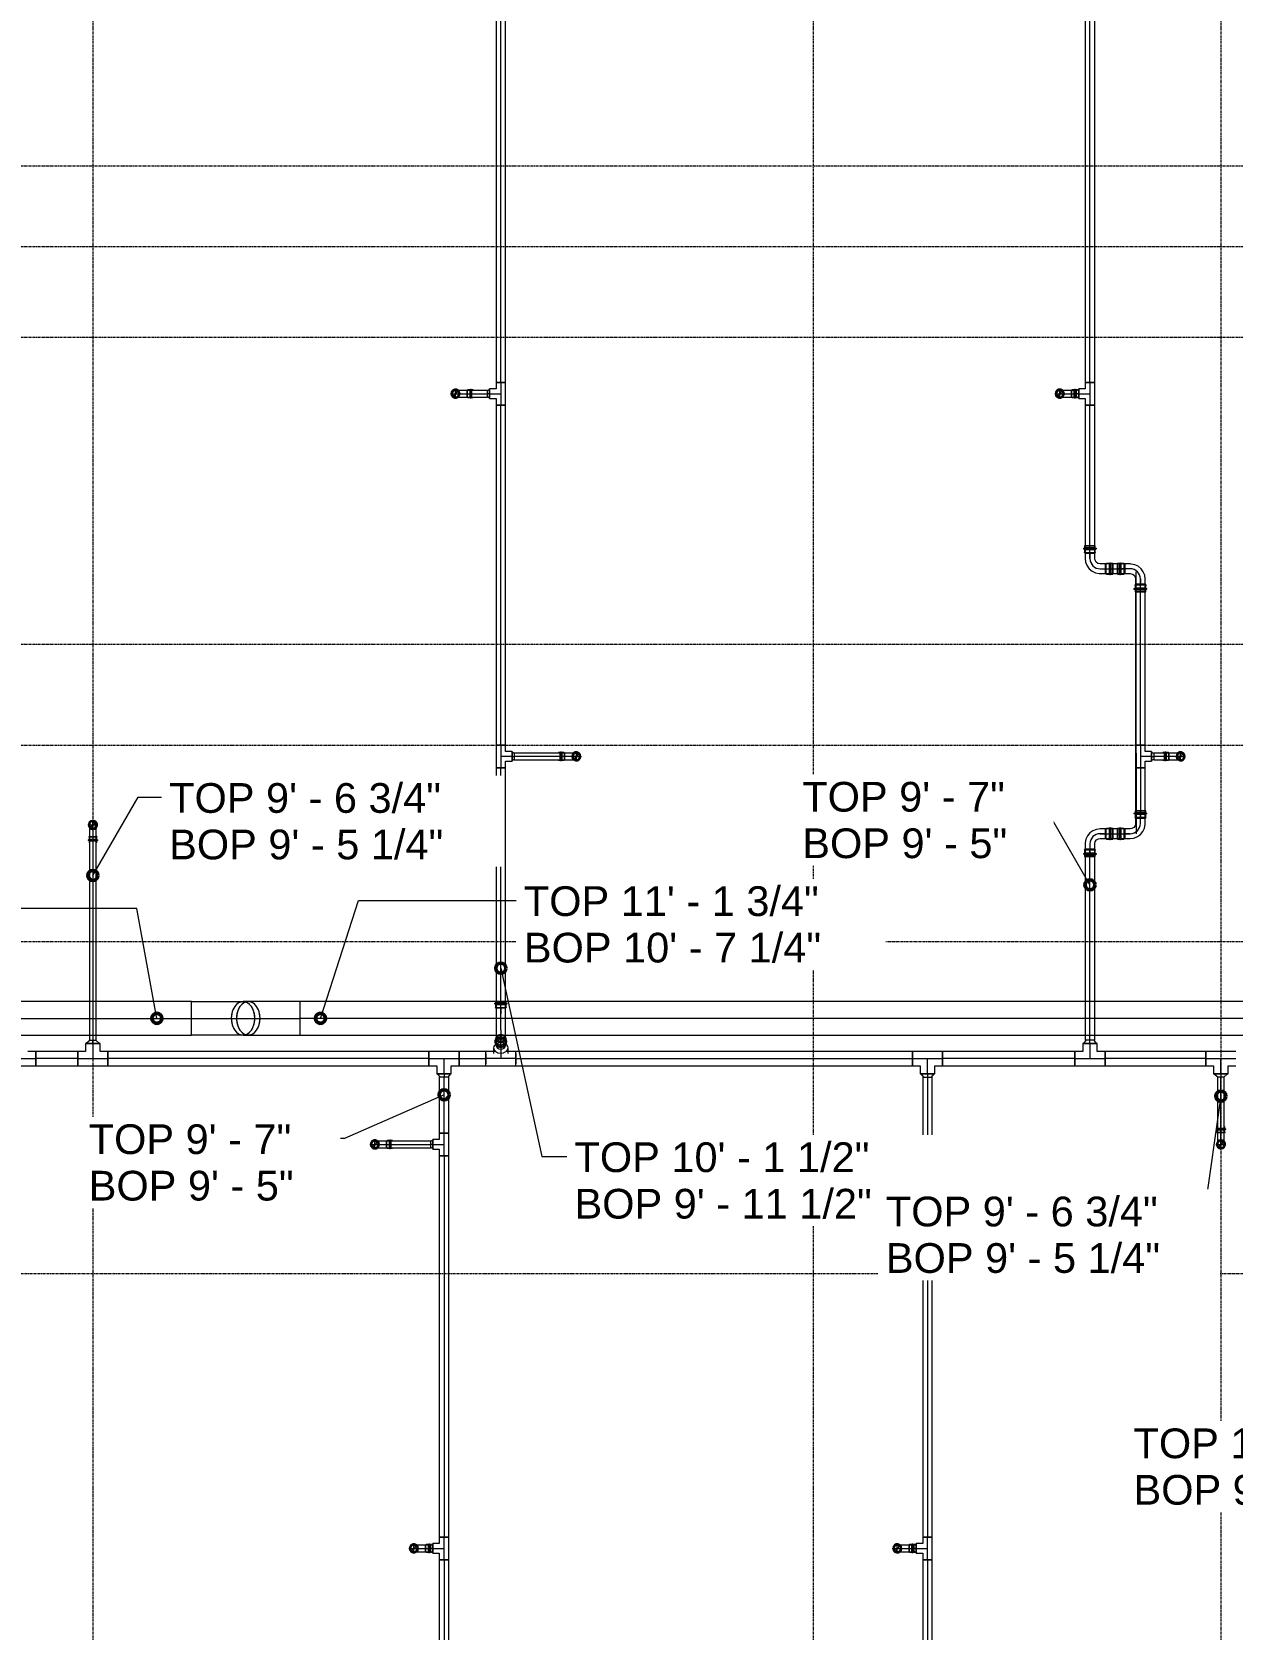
# Model space of a CAD drawing. Header units: inches. Extents: x -3679 to 241, y -496 to 1784.
# Drawn here: x -2368.1 to -2129.8, y 202.5 to 519.6 of the extents above; entities that cross this region are included whole.
import ezdxf

# ---------------------------------------------------------------- set-up
doc = ezdxf.new("R2010")
doc.units = ezdxf.units.IN
doc.header["$MEASUREMENT"] = 0
doc.linetypes.add('Grid Line', pattern=[0.875, 0.5, -0.125, 0.125, -0.125])
doc.layers.add('A-DETL', color=250, linetype='Continuous', lineweight=5, plot=False)
for name, color, linetype, lineweight in [('G-ANNO-DIMS', 251, 'Continuous', 9), ('P-PIPE', 1, 'Continuous', 9), ('P-PIPE-CNTR', 1, 'Continuous', 9), ('S-GRID', 8, 'Continuous', 9)]:
    doc.layers.add(name, color=color, linetype=linetype, lineweight=lineweight)
doc.styles.add('Arial_1', font='arial.ttf', dxfattribs={"height": 5.901198})

# ---------------------------------------------------------------- blocks, each defined once
blk = doc.blocks.new('Victaulic-VicPress316-Elbow 90-45deg Style P568_P571 - Standard-523083-MAIN LEVEL')
at = {"layer": 'P-PIPE'}
for p, q in [((-436.17, 302.52), (-436.17, 302.18)), ((-436.17, 301.89), (-436.17, 301.44)), ((-436.06, 302.52), (-436.06, 301.22)), ((-436.06, 301.33), (-436.06, 300.39)), ((-436.06, 301.33), (-435.41, 301.33)), ((-435.41, 301.33), (-436.06, 301.33)), ((-435.41, 302.52), (-435.41, 302.52)), ((-435.41, 302.52), (-435.41, 302.52)), ((-435.41, 302.52), (-435.41, 302.52)), ((-435.41, 302.52), (-435.41, 302.52)), ((-435.41, 302.18), (-435.41, 302.18)), ((-435.41, 302.18), (-435.41, 302.18)), ((-435.41, 301.89), (-435.41, 301.89)), ((-435.41, 301.89), (-435.41, 301.89)), ((-435.41, 301.33), (-434.75, 301.33)), ((-434.75, 301.33), (-435.41, 301.33)), ((-435.41, 300.39), (-435.41, 301.33)), ((-434.75, 301.22), (-434.75, 302.52)), ((-434.75, 300.39), (-434.75, 301.33)), ((-434.64, 302.18), (-434.64, 302.52)), ((-434.64, 301.44), (-434.64, 301.89)), ((-435.41, 301.22), (-435.41, 301.22)), ((-435.41, 301.22), (-435.41, 301.22)), ((-435.41, 299), (-435.41, 300.39)), ((-435.41, 299), (-435.41, 299))]:
    blk.add_line(p, q, dxfattribs=at)
at = {"layer": 'P-PIPE', "flags": 128}
for points in [[(-436.17, 301.89), (-436.29, 301.96), (-436.3, 302.1), (-436.19, 302.18), (-436.17, 302.18)], [(-436.17, 302.18), (-436.08, 302.18), (-435.83, 302.18), (-435.47, 302.18), (-435.41, 302.18)], [(-435.41, 302.18), (-435.77, 302.18), (-436.05, 302.18), (-436.17, 302.18), (-436.17, 302.18)], [(-436.17, 301.89), (-436.08, 301.89), (-435.83, 301.89), (-435.47, 301.89), (-435.41, 301.89)], [(-435.41, 301.89), (-435.77, 301.89), (-436.05, 301.89), (-436.17, 301.89), (-436.17, 301.89)], [(-436.06, 301.22), (-436.17, 301.41), (-436.17, 301.44)], [(-434.64, 302.18), (-434.73, 302.18), (-434.98, 302.18), (-435.34, 302.18), (-435.41, 302.18)], [(-435.41, 302.18), (-435.04, 302.18), (-434.76, 302.18), (-434.64, 302.18), (-434.64, 302.18)], [(-434.64, 301.89), (-434.73, 301.89), (-434.98, 301.89), (-435.34, 301.89), (-435.41, 301.89)], [(-435.41, 301.89), (-435.04, 301.89), (-434.76, 301.89), (-434.64, 301.89), (-434.64, 301.89)], [(-434.64, 301.44), (-434.73, 301.24), (-434.75, 301.22)], [(-434.64, 302.18), (-434.52, 302.11), (-434.51, 301.98), (-434.62, 301.89), (-434.64, 301.89)], [(-435.41, 299.91), (-435.8, 299.82), (-436.12, 299.56), (-436.3, 299.19), (-436.29, 298.78), (-436.1, 298.42), (-435.78, 298.17), (-435.41, 298.09)], [(-435.41, 299.77), (-435.77, 299.67), (-436.05, 299.42), (-436.17, 299.07), (-436.11, 298.7), (-435.88, 298.4), (-435.54, 298.25), (-435.41, 298.23)], [(-436.06, 300.39), (-436.06, 299.89), (-436.06, 299.46), (-436.06, 299.15), (-436.06, 299.01), (-436.06, 299)], [(-435.41, 298.09), (-435.01, 298.18), (-434.69, 298.44), (-434.51, 298.81), (-434.52, 299.22), (-434.71, 299.58), (-435.03, 299.83), (-435.41, 299.91)], [(-435.41, 298.23), (-435.04, 298.33), (-434.76, 298.58), (-434.64, 298.93), (-434.7, 299.3), (-434.93, 299.6), (-435.27, 299.75), (-435.41, 299.77)], [(-434.75, 299), (-434.75, 299.09), (-434.75, 299.36), (-434.75, 299.76), (-434.75, 300.25), (-434.75, 300.39)]]:
    blk.add_lwpolyline(points, dxfattribs=at)
at = {"layer": 'P-PIPE'}
for radius, start, end in [(0.767, 90, 270), (0.767, 90, 270), (0.767, 90, 270), (0.657, 90, 270), (0.657, 90, 270), (0.657, 90, 180), (0.657, 180, 270), (0.767, 270, 90), (0.767, 270, 90), (0.767, 270, 90), (0.658, 270, 90), (0.658, 270, 90), (0.658, 0, 90), (0.658, 270, 0)]:
    blk.add_arc((-435.41, 299), radius, start, end, dxfattribs=at)
blk = doc.blocks.new('Elbow - Welded - Generic - Standard-1251630-MAIN LEVEL')
at = {"layer": 'P-PIPE'}
blk.add_line((-1612.87, 323.74), (-1612.87, 323.74), dxfattribs=at)
blk.add_line((-1612.87, 323.74), (-1612.87, 323.74), dxfattribs=at)
at = {"layer": 'P-PIPE', "flags": 128}
for points in [[(-1623.09, 327.06), (-1621.86, 327.06), (-1620.52, 327.06), (-1619.07, 327.06), (-1617.55, 327.06), (-1615.96, 327.06), (-1614.34, 327.06), (-1612.87, 327.06)], [(-1612.87, 320.43), (-1614.51, 320.43), (-1616.13, 320.43), (-1617.71, 320.43), (-1619.23, 320.43), (-1620.66, 320.43), (-1622, 320.43), (-1623.09, 320.43)]]:
    blk.add_lwpolyline(points, dxfattribs=at)
at = {"layer": 'P-PIPE'}
for start_param, end_param in [(4.712389, 7.853982), (1.570796, 4.712389)]:
    blk.add_ellipse((-1623.09, 323.74), major_axis=(0, 3.31), ratio=0.707107, start_param=start_param, end_param=end_param, dxfattribs=at)
blk = doc.blocks.new('Elbow - Welded - Generic - Standard-V21-MAIN LEVEL')
at = {"layer": 'P-PIPE'}
blk.add_line((-1634.34, 323.74), (-1634.34, 323.74), dxfattribs=at)
blk.add_line((-1634.34, 323.74), (-1634.34, 323.74), dxfattribs=at)
at = {"layer": 'P-PIPE', "flags": 128}
for points in [[(-1624.12, 327.06), (-1625.35, 327.06), (-1626.7, 327.06), (-1628.14, 327.06), (-1629.66, 327.06), (-1631.25, 327.06), (-1632.87, 327.06), (-1634.34, 327.06)], [(-1634.34, 320.43), (-1632.7, 320.43), (-1631.08, 320.43), (-1629.5, 320.43), (-1627.98, 320.43), (-1626.55, 320.43), (-1625.22, 320.43), (-1624.12, 320.43)]]:
    blk.add_lwpolyline(points, dxfattribs=at)
at = {"layer": 'P-PIPE'}
for start_param, end_param in [(4.712389, 7.853982), (1.570796, 4.712389)]:
    blk.add_ellipse((-1624.12, 323.74), major_axis=(0, 3.31), ratio=0.707107, start_param=start_param, end_param=end_param, dxfattribs=at)
blk = doc.blocks.new('Victaulic-VicPress316-Elbow 90-45deg Style P568_P571 - Standard-V11-MAIN LEVEL')
at = {"layer": 'P-PIPE'}
for p, q in [((-959.06, 396.03), (-959.06, 395.65)), ((-959.06, 395.32), (-959.06, 394.77)), ((-958.95, 396.03), (-958.95, 394.55)), ((-958.95, 394.66), (-958.95, 392.16)), ((-958.95, 394.66), (-958, 394.66)), ((-958, 394.66), (-958.95, 394.66)), ((-958, 396.03), (-958, 396.03)), ((-958, 396.03), (-958, 396.03)), ((-958, 396.03), (-958, 396.03)), ((-958, 396.03), (-958, 396.03)), ((-958, 395.65), (-958, 395.65)), ((-958, 395.65), (-958, 395.65)), ((-958, 395.32), (-958, 395.32)), ((-958, 395.32), (-958, 395.32)), ((-958, 394.66), (-957.05, 394.66)), ((-957.05, 394.66), (-958, 394.66)), ((-958, 392.16), (-958, 394.66)), ((-958, 394.55), (-958, 394.55)), ((-958, 394.55), (-958, 394.55)), ((-957.05, 394.55), (-957.05, 396.03)), ((-957.05, 392.16), (-957.05, 394.66)), ((-956.94, 395.65), (-956.94, 396.03)), ((-956.94, 394.77), (-956.94, 395.32)), ((-958.95, 390.3), (-958.95, 388.53)), ((-958, 390.3), (-958, 392.16)), ((-958, 390.3), (-958, 388.53)), ((-957.05, 388.53), (-957.05, 390.3)), ((-959.06, 388.45), (-959.06, 388.06)), ((-959.06, 387.83), (-959.06, 387.56)), ((-958.95, 388.61), (-958.95, 387.56)), ((-957.05, 387.56), (-957.05, 388.61)), ((-956.94, 388.06), (-956.94, 388.45)), ((-956.94, 387.56), (-956.94, 387.83))]:
    blk.add_line(p, q, dxfattribs=at)
at = {"layer": 'P-PIPE', "flags": 128}
for points in [[(-959.06, 395.32), (-959.2, 395.4), (-959.21, 395.56), (-959.08, 395.65), (-959.06, 395.65)], [(-959.06, 395.65), (-958.97, 395.65), (-958.71, 395.65), (-958.32, 395.65), (-958, 395.65)], [(-958, 395.65), (-958.43, 395.65), (-958.79, 395.65), (-959.01, 395.65), (-959.06, 395.65)], [(-959.06, 395.32), (-958.97, 395.32), (-958.71, 395.32), (-958.32, 395.32), (-958, 395.32)], [(-958, 395.32), (-958.43, 395.32), (-958.79, 395.32), (-959.01, 395.32), (-959.06, 395.32)], [(-958.95, 394.55), (-959.06, 394.74), (-959.06, 394.77)], [(-956.94, 395.65), (-957.03, 395.65), (-957.29, 395.65), (-957.68, 395.65), (-958, 395.65)], [(-958, 395.65), (-957.57, 395.65), (-957.21, 395.65), (-956.99, 395.65), (-956.94, 395.65)], [(-956.94, 395.32), (-957.03, 395.32), (-957.29, 395.32), (-957.68, 395.32), (-958, 395.32)], [(-958, 395.32), (-957.57, 395.32), (-957.21, 395.32), (-956.99, 395.32), (-956.94, 395.32)], [(-956.94, 394.77), (-957.03, 394.57), (-957.05, 394.55)], [(-956.94, 395.65), (-956.8, 395.58), (-956.79, 395.42), (-956.92, 395.33), (-956.94, 395.32)], [(-958.95, 392.16), (-958.95, 391.46), (-958.95, 390.82), (-958.95, 390.3)], [(-957.05, 390.3), (-957.05, 390.85), (-957.05, 391.5), (-957.05, 392.16)], [(-958, 388.86), (-958.46, 388.79), (-958.85, 388.6), (-959.12, 388.31), (-959.22, 387.97), (-959.15, 387.62), (-958.9, 387.32), (-958.53, 387.12), (-958.07, 387.03), (-958, 387.03)], [(-958, 389.28), (-958.43, 389.21), (-958.78, 389.02), (-959, 388.73), (-959.06, 388.45)], [(-956.94, 388.45), (-957.03, 388.79), (-957.28, 389.06), (-957.65, 389.23), (-958, 389.28)], [(-958, 387.03), (-957.54, 387.1), (-957.15, 387.29), (-956.88, 387.57), (-956.78, 387.92), (-956.85, 388.27), (-957.1, 388.56), (-957.47, 388.77), (-957.93, 388.85), (-958, 388.86)]]:
    blk.add_lwpolyline(points, dxfattribs=at)
at = {"layer": 'P-PIPE'}
for centre, major_axis, start_param, end_param in [((-958, 388.06), (-1.06, 0), 4.712389, 7.853982), ((-958, 387.83), (1.06, 0), 1.570796, 4.712389), ((-958, 387.56), (1.06, 0), 1.570796, 4.712389), ((-958, 388.61), (0.95, 0), 1.570796, 4.712389), ((-958, 388.53), (0.95, 0), 1.570796, 3.141593), ((-958, 388.53), (0.95, 0), 3.141593, 4.712389), ((-958, 387.56), (0.95, 0), 1.570796, 4.712389), ((-958, 388.61), (0.95, 0), 4.712389, 7.853982), ((-958, 388.53), (0.95, 0), 0, 1.570796), ((-958, 388.06), (1.06, 0), 4.712389, 7.853982), ((-958, 387.83), (1.06, 0), 4.712389, 7.853982), ((-958, 388.53), (0.95, 0), 4.712389, 6.283185), ((-958, 387.56), (1.06, 0), 4.712389, 7.853982), ((-958, 387.56), (0.95, 0), 4.712389, 7.853982)]:
    blk.add_ellipse(centre, major_axis=major_axis, ratio=0.707107, start_param=start_param, end_param=end_param, dxfattribs=at)
blk = doc.blocks.new('Victaulic-VicPress316-Elbow 90-45deg Style P568_P571 - Standard-V4-MAIN LEVEL')
at = {"layer": 'P-PIPE'}
for p, q in [((-1.06, 4.55), (-1.06, 4.17)), ((1.06, 4.55), (-1.06, 4.55)), ((-1.06, 4.55), (1.06, 4.55)), ((-1.06, 4.17), (1.06, 4.17)), ((1.06, 4.17), (-1.06, 4.17)), ((-1.06, 3.85), (-1.06, 3.29)), ((-1.06, 3.85), (1.06, 3.85)), ((1.06, 3.85), (-1.06, 3.85)), ((-0.95, 4.55), (-0.95, 3.07)), ((-0.95, 4.55), (0.95, 4.55)), ((0.95, 4.55), (-0.95, 4.55)), ((-0.95, 3.18), (-0.95, 2.02)), ((0, 3.18), (-0.95, 3.18)), ((-0.95, 3.18), (0, 3.18)), ((0, 3.18), (0.95, 3.18)), ((0.95, 3.18), (0, 3.18)), ((0, 2.02), (0, 3.18)), ((0.95, 3.07), (0.95, 4.55)), ((0.95, 2.02), (0.95, 3.18)), ((1.06, 4.17), (1.06, 4.55)), ((1.06, 3.29), (1.06, 3.85)), ((-4.17, 1.06), (-4.55, 1.06)), ((-4.55, 1.06), (-4.55, -1.06)), ((-4.55, -1.06), (-4.55, 1.06)), ((-3.07, 0.95), (-4.55, 0.95)), ((-4.55, -0.95), (-4.55, 0.95)), ((-4.55, 0.95), (-4.55, -0.95)), ((-4.17, -1.06), (-4.17, 1.06)), ((-4.17, 1.06), (-4.17, -1.06)), ((-3.29, 1.06), (-3.85, 1.06)), ((-3.85, -1.06), (-3.85, 1.06)), ((-3.85, 1.06), (-3.85, -1.06)), ((-2.02, 0.95), (-3.18, 0.95)), ((-3.18, 0), (-3.18, 0.95)), ((-3.18, 0.95), (-3.18, 0)), ((-3.07, -0.95), (-3.07, 0.95)), ((-3.07, 0.95), (-3.07, -0.95)), ((-0.95, 3.07), (0.95, 3.07)), ((0.95, 3.07), (-0.95, 3.07)), ((-4.55, -0.95), (-3.07, -0.95)), ((-4.55, -1.06), (-4.17, -1.06)), ((-3.85, -1.06), (-3.29, -1.06)), ((-3.18, 0), (-3.18, -0.95)), ((-3.18, -0.95), (-3.18, 0)), ((-2.02, 0), (-3.18, 0)), ((-3.18, -0.95), (-2.02, -0.95))]:
    blk.add_line(p, q, dxfattribs=at)
at = {"layer": 'P-PIPE', "flags": 128}
for points in [[(-1.06, 3.85), (-1.2, 3.92), (-1.21, 4.08), (-1.08, 4.17), (-1.06, 4.17)], [(1.06, 4.17), (0.97, 4.17), (0.71, 4.17), (0.32, 4.17), (-0.12, 4.17), (-0.54, 4.17), (-0.86, 4.17), (-1.04, 4.17), (-1.06, 4.17)], [(-1.06, 4.17), (-0.97, 4.17), (-0.71, 4.17), (-0.32, 4.17), (0.12, 4.17), (0.54, 4.17), (0.86, 4.17), (1.04, 4.17), (1.06, 4.17)], [(-1.06, 3.85), (-0.97, 3.85), (-0.71, 3.85), (-0.32, 3.85), (0.12, 3.85), (0.54, 3.85), (0.86, 3.85), (1.04, 3.85), (1.06, 3.85)], [(1.06, 3.85), (0.97, 3.85), (0.71, 3.85), (0.32, 3.85), (-0.12, 3.85), (-0.54, 3.85), (-0.86, 3.85), (-1.04, 3.85), (-1.06, 3.85)], [(-0.95, 3.07), (-1.06, 3.26), (-1.06, 3.29)], [(1.06, 3.29), (0.97, 3.09), (0.95, 3.07)], [(1.06, 4.17), (1.2, 4.1), (1.21, 3.94), (1.08, 3.85), (1.06, 3.85)], [(-4.17, 1.06), (-4.1, 1.2), (-3.94, 1.21), (-3.85, 1.08), (-3.85, 1.06)], [(-4.17, 1.06), (-4.17, 0.97), (-4.17, 0.71), (-4.17, 0.32), (-4.17, -0.12), (-4.17, -0.54), (-4.17, -0.86), (-4.17, -1.04), (-4.17, -1.06)], [(-4.17, -1.06), (-4.17, -0.97), (-4.17, -0.71), (-4.17, -0.32), (-4.17, 0.12), (-4.17, 0.54), (-4.17, 0.86), (-4.17, 1.04), (-4.17, 1.06)], [(-3.85, -1.06), (-3.85, -0.97), (-3.85, -0.71), (-3.85, -0.32), (-3.85, 0.12), (-3.85, 0.54), (-3.85, 0.86), (-3.85, 1.04), (-3.85, 1.06)], [(-3.85, 1.06), (-3.85, 0.97), (-3.85, 0.71), (-3.85, 0.32), (-3.85, -0.12), (-3.85, -0.54), (-3.85, -0.86), (-3.85, -1.04), (-3.85, -1.06)], [(-3.29, 1.06), (-3.09, 0.97), (-3.07, 0.95)], [(-0.95, 2.02), (-1.04, 1.58), (-1.3, 1.22), (-1.69, 1), (-2.02, 0.95)], [(-2.02, -0.95), (-1.28, -0.86), (-0.59, -0.58), (0.02, -0.15), (0.49, 0.43), (0.81, 1.1), (0.94, 1.83), (0.95, 2.02)], [(-3.85, -1.06), (-3.92, -1.2), (-4.08, -1.21), (-4.17, -1.08), (-4.17, -1.06)], [(-3.07, -0.95), (-3.26, -1.06), (-3.29, -1.06)]]:
    blk.add_lwpolyline(points, dxfattribs=at)
at = {"layer": 'P-PIPE'}
blk.add_arc((-2.02, 2.02), 2.02, 270, 0, dxfattribs=at)

msp = doc.modelspace()

# ---------------------------------------------------------------- linework, layer by layer
at = {"layer": 'A-DETL'}
for q in [(-2148.84, 412.4), (-2148.84, 360.4)]:
    msp.add_line((-2148.84, 376.4), q, dxfattribs=at)
at = {"layer": 'G-ANNO-DIMS'}
for p, q in [((-2168.19, 367.87), (-2173.25, 367.87)), ((-2158, 350.23), (-2168.19, 367.87)), ((-2356, 352.12), (-2347.04, 367.64)), ((-2347.04, 367.64), (-2342.36, 367.64)), ((-2310.82, 323.74), (-2303.24, 347.16)), ((-2303.24, 347.16), (-2271.92, 347.16)), ((-2347.3, 345.54), (-2382.26, 345.54)), ((-2343.29, 323.74), (-2347.3, 345.54)), ((-2286.26, 308.57), (-2306.06, 299.9)), ((-2132, 308.31), (-2135.27, 285.54)), ((-2306.06, 299.9), (-2314.95, 299.9)), ((-2266.84, 296.31), (-2261.86, 296.31)), ((-2135.27, 285.54), (-2142.97, 285.54))]:
    msp.add_line(p, q, dxfattribs=at)
at = {"layer": 'G-ANNO-DIMS', "lineweight": 50}
for centre in [(-2356, 352.12), (-2158, 350.23), (-2275, 333.69), (-2343.29, 323.74), (-2310.82, 323.74), (-2286.26, 308.57), (-2132, 308.31)]:
    msp.add_circle(centre, 1, dxfattribs=at)
at = {"layer": 'P-PIPE'}
for p, q in [((-2275.95, 565.5), (-2275.95, 449.99)), ((-2274.05, 449.99), (-2274.05, 565.5)), ((-2158.95, 565.5), (-2158.95, 449.99)), ((-2157.05, 449.99), (-2157.05, 565.5)), ((-2277.65, 448.4), (-2281.67, 448.4)), ((-2281.67, 447.09), (-2281.67, 448.4)), ((-2281.67, 447.09), (-2277.65, 447.09)), ((-2277.24, 448.56), (-2277.65, 448.31)), ((-2277.65, 447.09), (-2277.65, 448.4)), ((-2277.65, 447.18), (-2277.24, 446.93)), ((-2275.95, 448.69), (-2277.24, 448.69)), ((-2277.24, 448.69), (-2277.24, 446.79)), ((-2277.24, 446.79), (-2277.24, 448.69)), ((-2275.95, 449.99), (-2275.95, 448.69)), ((-2275.95, 449.99), (-2274.05, 449.99)), ((-2274.05, 449.99), (-2275.95, 449.99)), ((-2274.05, 449.99), (-2275.95, 449.99)), ((-2274.05, 445.5), (-2274.05, 449.99)), ((-2160.65, 448.4), (-2161.67, 448.4)), ((-2161.67, 447.09), (-2161.67, 448.4)), ((-2161.67, 447.09), (-2160.65, 447.09)), ((-2160.24, 448.56), (-2160.65, 448.31)), ((-2160.65, 447.09), (-2160.65, 448.4)), ((-2160.65, 447.18), (-2160.24, 446.93)), ((-2158.95, 448.69), (-2160.24, 448.69)), ((-2160.24, 448.69), (-2160.24, 446.79)), ((-2160.24, 446.79), (-2160.24, 448.69)), ((-2158.95, 449.99), (-2158.95, 448.69)), ((-2158.95, 449.99), (-2157.05, 449.99)), ((-2157.05, 449.99), (-2158.95, 449.99)), ((-2157.05, 449.99), (-2158.95, 449.99)), ((-2157.05, 445.5), (-2157.05, 449.99)), ((-2277.24, 446.79), (-2275.95, 446.79)), ((-2275.95, 446.79), (-2275.95, 445.5)), ((-2275.95, 445.5), (-2274.05, 445.5)), ((-2274.05, 445.5), (-2275.95, 445.5)), ((-2275.95, 445.5), (-2275.95, 377.99)), ((-2274.05, 445.5), (-2275.95, 445.5)), ((-2274.05, 377.99), (-2274.05, 445.5)), ((-2160.24, 446.79), (-2158.95, 446.79)), ((-2158.95, 446.79), (-2158.95, 445.5)), ((-2158.95, 445.5), (-2157.05, 445.5)), ((-2157.05, 445.5), (-2158.95, 445.5)), ((-2158.95, 445.5), (-2158.95, 416.17)), ((-2157.05, 445.5), (-2158.95, 445.5)), ((-2157.05, 416.17), (-2157.05, 445.5)), ((-2157.05, 416.17), (-2158.95, 416.17)), ((-2151.18, 413.94), (-2154.82, 413.94)), ((-2154.82, 412.04), (-2154.82, 413.94)), ((-2151.18, 412.04), (-2151.18, 413.94)), ((-2154.82, 412.04), (-2151.18, 412.04)), ((-2148.95, 409.81), (-2148.95, 377.99)), ((-2147.05, 409.81), (-2148.95, 409.81)), ((-2147.05, 377.99), (-2147.05, 409.81)), ((-2275.95, 377.99), (-2275.95, 373.5)), ((-2274.05, 377.99), (-2275.95, 377.99)), ((-2275.95, 377.99), (-2274.05, 377.99)), ((-2274.05, 377.99), (-2275.95, 377.99)), ((-2274.05, 376.69), (-2274.05, 377.99)), ((-2148.95, 377.99), (-2148.95, 373.5)), ((-2147.05, 377.99), (-2148.95, 377.99)), ((-2148.95, 377.99), (-2147.05, 377.99)), ((-2147.05, 377.99), (-2148.95, 377.99)), ((-2147.05, 376.69), (-2147.05, 377.99)), ((-2272.76, 376.69), (-2274.05, 376.69)), ((-2274.05, 373.5), (-2274.05, 374.79)), ((-2274.05, 374.79), (-2272.76, 374.79)), ((-2272.76, 376.69), (-2272.76, 374.79)), ((-2272.76, 374.79), (-2272.76, 376.69)), ((-2272.35, 376.31), (-2272.76, 376.56)), ((-2272.76, 374.93), (-2272.35, 375.18)), ((-2262.33, 376.4), (-2272.35, 376.4)), ((-2272.35, 376.4), (-2272.35, 375.09)), ((-2272.35, 375.09), (-2262.33, 375.09)), ((-2262.33, 376.4), (-2262.33, 375.09)), ((-2145.76, 376.69), (-2147.05, 376.69)), ((-2147.05, 373.5), (-2147.05, 374.79)), ((-2147.05, 374.79), (-2145.76, 374.79)), ((-2145.76, 376.69), (-2145.76, 374.79)), ((-2145.76, 374.79), (-2145.76, 376.69)), ((-2145.35, 376.31), (-2145.76, 376.56)), ((-2145.76, 374.93), (-2145.35, 375.18)), ((-2142.33, 376.4), (-2145.35, 376.4)), ((-2145.35, 376.4), (-2145.35, 375.09)), ((-2145.35, 375.09), (-2142.33, 375.09)), ((-2142.33, 376.4), (-2142.33, 375.09)), ((-2274.05, 373.5), (-2275.95, 373.5)), ((-2275.95, 373.5), (-2274.05, 373.5)), ((-2275.95, 373.5), (-2275.95, 325.85)), ((-2274.05, 373.5), (-2275.95, 373.5)), ((-2274.05, 325.85), (-2274.05, 373.5)), ((-2147.05, 373.5), (-2148.95, 373.5)), ((-2148.95, 373.5), (-2147.05, 373.5)), ((-2148.95, 373.5), (-2148.95, 363.58)), ((-2148.95, 373.5), (-2147.05, 373.5)), ((-2147.05, 363.58), (-2147.05, 373.5)), ((-2148.95, 363.58), (-2147.05, 363.58)), ((-2356.66, 359.8), (-2356.66, 319.39)), ((-2356.66, 359.8), (-2355.34, 359.8)), ((-2355.34, 319.39), (-2355.34, 359.8)), ((-2151.18, 361.35), (-2154.82, 361.35)), ((-2154.82, 359.45), (-2154.82, 361.35)), ((-2154.82, 359.45), (-2151.18, 359.45)), ((-2151.18, 359.45), (-2151.18, 361.35)), ((-2158.95, 357.22), (-2158.95, 319.39)), ((-2157.05, 357.22), (-2158.95, 357.22)), ((-2157.05, 319.39), (-2157.05, 357.22)), ((-2336.4, 327.06), (-2866.02, 327.06)), ((-2336.4, 320.43), (-2336.4, 327.06)), ((-2325.14, 327.06), (-2326.18, 327.06)), ((-2007.4, 327.06), (-2314.93, 327.06)), ((-2314.93, 327.06), (-2314.93, 320.43)), ((-2274.05, 325.85), (-2275.95, 325.85)), ((-2866.02, 320.43), (-2336.4, 320.43)), ((-2326.18, 320.43), (-2325.14, 320.43)), ((-2314.93, 320.43), (-2007.4, 320.43)), ((-2367.33, 317.18), (-2368.89, 317.18)), ((-2367.33, 317.18), (-2367.33, 314.31)), ((-2367.33, 314.31), (-2367.33, 317.18)), ((-2358.99, 317.18), (-2367.33, 317.18)), ((-2367.33, 317.18), (-2367.33, 314.31)), ((-2357.44, 317.18), (-2358.99, 317.18)), ((-2358.99, 317.18), (-2358.99, 314.31)), ((-2358.99, 314.31), (-2358.99, 317.18)), ((-2358.99, 317.18), (-2358.99, 314.31)), ((-2357.44, 318.73), (-2357.44, 317.18)), ((-2357.44, 318.73), (-2354.56, 318.73)), ((-2354.56, 318.73), (-2357.44, 318.73)), ((-2356.56, 319.39), (-2357.31, 318.73)), ((-2356.66, 319.39), (-2355.34, 319.39)), ((-2354.69, 318.73), (-2355.44, 319.39)), ((-2354.56, 317.18), (-2354.56, 318.73)), ((-2353.01, 317.18), (-2354.56, 317.18)), ((-2353.01, 317.18), (-2353.01, 314.31)), ((-2353.01, 314.31), (-2353.01, 317.18)), ((-2289.26, 317.18), (-2353.01, 317.18)), ((-2353.01, 317.18), (-2353.01, 314.31)), ((-2283.27, 317.18), (-2289.26, 317.18)), ((-2289.26, 314.31), (-2289.26, 317.18)), ((-2289.26, 317.18), (-2289.26, 314.31)), ((-2289.26, 317.18), (-2289.26, 314.31)), ((-2283.27, 314.31), (-2283.27, 317.18)), ((-2283.27, 317.18), (-2283.27, 314.31)), ((-2277.99, 317.18), (-2283.27, 317.18)), ((-2283.27, 314.31), (-2283.27, 317.18)), ((-2276.02, 317.18), (-2277.99, 317.18)), ((-2277.99, 314.31), (-2277.99, 317.18)), ((-2276.44, 317.86), (-2276.44, 316.76)), ((-2275.95, 319.72), (-2275.95, 318.32)), ((-2275.53, 318.76), (-2275.85, 318.57)), ((-2274.15, 318.57), (-2274.47, 318.76)), ((-2274.05, 318.32), (-2274.05, 319.72)), ((-2272.01, 317.18), (-2273.98, 317.18)), ((-2273.56, 316.76), (-2273.56, 317.86)), ((-2193.26, 317.18), (-2272.01, 317.18)), ((-2272.01, 314.31), (-2272.01, 317.18)), ((-2187.27, 317.18), (-2193.26, 317.18)), ((-2193.26, 314.31), (-2193.26, 317.18)), ((-2193.26, 317.18), (-2193.26, 314.31)), ((-2193.26, 314.31), (-2193.26, 317.18)), ((-2187.27, 314.31), (-2187.27, 317.18)), ((-2187.27, 317.18), (-2187.27, 314.31)), ((-2160.99, 317.18), (-2187.27, 317.18)), ((-2187.27, 317.18), (-2187.27, 314.31)), ((-2159.44, 317.18), (-2160.99, 317.18)), ((-2160.99, 317.18), (-2160.99, 314.31)), ((-2160.99, 314.31), (-2160.99, 317.18)), ((-2160.99, 317.18), (-2160.99, 314.31)), ((-2159.44, 318.73), (-2159.44, 317.18)), ((-2159.44, 318.73), (-2156.56, 318.73)), ((-2156.56, 318.73), (-2159.44, 318.73)), ((-2158.81, 319.39), (-2159.31, 318.73)), ((-2157.05, 319.39), (-2158.95, 319.39)), ((-2156.69, 318.73), (-2157.19, 319.39)), ((-2156.56, 317.18), (-2156.56, 318.73)), ((-2155.01, 317.18), (-2156.56, 317.18)), ((-2155.01, 317.18), (-2155.01, 314.31)), ((-2155.01, 314.31), (-2155.01, 317.18)), ((-2134.99, 317.18), (-2155.01, 317.18)), ((-2155.01, 317.18), (-2155.01, 314.31)), ((-2134.99, 317.18), (-2134.99, 314.31)), ((-2129.01, 317.18), (-2134.99, 317.18)), ((-2134.99, 314.31), (-2134.99, 317.18)), ((-2134.99, 317.18), (-2134.99, 314.31)), ((-2373.32, 314.31), (-2367.33, 314.31)), ((-2367.33, 314.31), (-2358.99, 314.31)), ((-2358.99, 314.31), (-2353.01, 314.31)), ((-2353.01, 314.31), (-2289.26, 314.31)), ((-2289.26, 314.31), (-2287.7, 314.31)), ((-2287.7, 314.31), (-2287.7, 312.75)), ((-2284.83, 314.31), (-2283.27, 314.31)), ((-2284.83, 312.75), (-2284.83, 314.31)), ((-2283.27, 314.31), (-2277.99, 314.31)), ((-2277.99, 316.76), (-2277.99, 314.73)), ((-2277.99, 314.73), (-2277.99, 316.76)), ((-2277.99, 314.31), (-2272.01, 314.31)), ((-2272.01, 316.76), (-2272.01, 314.73)), ((-2272.01, 314.73), (-2272.01, 316.76)), ((-2272.01, 314.31), (-2193.26, 314.31)), ((-2193.26, 314.31), (-2191.7, 314.31)), ((-2191.7, 314.31), (-2191.7, 312.75)), ((-2188.83, 314.31), (-2187.27, 314.31)), ((-2188.83, 312.75), (-2188.83, 314.31)), ((-2187.27, 314.31), (-2160.99, 314.31)), ((-2160.99, 314.31), (-2155.01, 314.31)), ((-2155.01, 314.31), (-2134.99, 314.31)), ((-2134.99, 314.31), (-2133.44, 314.31)), ((-2133.44, 314.31), (-2133.44, 312.75)), ((-2130.56, 314.31), (-2129.01, 314.31)), ((-2130.56, 312.75), (-2130.56, 314.31)), ((-2287.7, 312.75), (-2284.83, 312.75)), ((-2284.83, 312.75), (-2287.7, 312.75)), ((-2287.58, 312.75), (-2287.08, 312.09)), ((-2287.21, 312.09), (-2287.21, 300.96)), ((-2285.31, 312.09), (-2287.21, 312.09)), ((-2285.45, 312.09), (-2284.95, 312.75)), ((-2285.31, 300.96), (-2285.31, 312.09)), ((-2191.7, 312.75), (-2188.83, 312.75)), ((-2188.83, 312.75), (-2191.7, 312.75)), ((-2191.58, 312.75), (-2191.08, 312.09)), ((-2191.21, 312.09), (-2191.21, 220.74)), ((-2191.21, 312.09), (-2189.31, 312.09)), ((-2189.45, 312.09), (-2188.95, 312.75)), ((-2189.31, 220.74), (-2189.31, 312.09)), ((-2133.44, 312.75), (-2130.56, 312.75)), ((-2130.56, 312.75), (-2133.44, 312.75)), ((-2133.31, 312.75), (-2132.56, 312.09)), ((-2132.66, 312.09), (-2132.66, 301.05)), ((-2131.34, 312.09), (-2132.66, 312.09)), ((-2131.44, 312.09), (-2130.69, 312.75)), ((-2131.34, 301.05), (-2131.34, 312.09)), ((-2288.91, 299.38), (-2297.67, 299.38)), ((-2297.67, 298.06), (-2297.67, 299.38)), ((-2297.67, 298.06), (-2288.91, 298.06)), ((-2288.51, 299.53), (-2288.91, 299.28)), ((-2288.91, 298.06), (-2288.91, 299.38)), ((-2288.91, 298.16), (-2288.51, 297.91)), ((-2287.22, 299.67), (-2288.51, 299.67)), ((-2288.51, 297.77), (-2288.51, 299.67)), ((-2288.51, 299.67), (-2288.51, 297.77)), ((-2287.22, 300.96), (-2287.22, 299.67)), ((-2287.22, 300.96), (-2285.31, 300.96)), ((-2285.31, 300.96), (-2287.22, 300.96)), ((-2285.31, 300.96), (-2287.21, 300.96)), ((-2285.31, 296.47), (-2285.31, 300.96)), ((-2131.34, 301.05), (-2132.66, 301.05)), ((-2288.51, 297.77), (-2287.22, 297.77)), ((-2287.22, 297.77), (-2287.22, 296.47)), ((-2287.22, 296.47), (-2285.31, 296.47)), ((-2285.31, 296.47), (-2287.22, 296.47)), ((-2287.21, 296.47), (-2287.21, 220.74)), ((-2287.21, 296.47), (-2285.31, 296.47)), ((-2285.31, 220.74), (-2285.31, 296.47)), ((-2288.91, 219.15), (-2289.93, 219.15)), ((-2289.93, 217.84), (-2289.93, 219.15)), ((-2288.51, 219.31), (-2288.91, 219.06)), ((-2288.91, 217.84), (-2288.91, 219.15)), ((-2287.22, 219.45), (-2288.51, 219.45)), ((-2288.51, 217.55), (-2288.51, 219.45)), ((-2288.51, 219.45), (-2288.51, 217.55)), ((-2287.22, 220.74), (-2287.22, 219.45)), ((-2287.22, 220.74), (-2285.31, 220.74)), ((-2285.31, 220.74), (-2287.22, 220.74)), ((-2287.21, 220.74), (-2285.31, 220.74)), ((-2285.31, 216.25), (-2285.31, 220.74)), ((-2192.91, 219.15), (-2193.93, 219.15)), ((-2193.93, 217.84), (-2193.93, 219.15)), ((-2192.51, 219.31), (-2192.91, 219.06)), ((-2192.91, 217.84), (-2192.91, 219.15)), ((-2191.22, 219.45), (-2192.51, 219.45)), ((-2192.51, 217.55), (-2192.51, 219.45)), ((-2192.51, 219.45), (-2192.51, 217.55)), ((-2191.22, 220.74), (-2191.22, 219.45)), ((-2191.22, 220.74), (-2189.31, 220.74)), ((-2189.31, 220.74), (-2191.22, 220.74)), ((-2191.21, 220.74), (-2189.31, 220.74)), ((-2189.31, 216.25), (-2189.31, 220.74)), ((-2289.93, 217.84), (-2288.91, 217.84)), ((-2288.91, 217.93), (-2288.51, 217.68)), ((-2288.51, 217.55), (-2287.22, 217.55)), ((-2287.22, 217.55), (-2287.22, 216.25)), ((-2287.22, 216.25), (-2285.31, 216.25)), ((-2285.31, 216.25), (-2287.22, 216.25)), ((-2287.21, 216.25), (-2287.21, 76.74)), ((-2287.21, 216.25), (-2285.31, 216.25)), ((-2285.31, 76.74), (-2285.31, 216.25)), ((-2193.93, 217.84), (-2192.91, 217.84)), ((-2192.91, 217.93), (-2192.51, 217.68)), ((-2192.51, 217.55), (-2191.22, 217.55)), ((-2191.22, 217.55), (-2191.22, 216.25)), ((-2191.22, 216.25), (-2189.31, 216.25)), ((-2189.31, 216.25), (-2191.22, 216.25)), ((-2191.21, 216.25), (-2191.21, 109.99)), ((-2191.21, 216.25), (-2189.31, 216.25)), ((-2189.31, 109.99), (-2189.31, 216.25))]:
    msp.add_line(p, q, dxfattribs=at)
for centre, radius, start, end in [((-2284, 447.74), 0.658, 0, 180), ((-2284, 447.74), 0.657, 180, 0), ((-2284, 447.41), 0.329, 90, 270), ((-2284, 448.07), 0.329, 270, 90), ((-2164, 447.74), 0.658, 0, 180), ((-2164, 447.74), 0.657, 180, 0), ((-2164, 447.41), 0.329, 90, 270), ((-2164, 448.07), 0.329, 270, 90), ((-2260, 375.74), 0.658, 0, 180), ((-2260, 375.74), 0.657, 180, 0), ((-2260, 375.41), 0.329, 90, 270), ((-2260, 376.07), 0.329, 270, 90), ((-2140, 375.74), 0.658, 0, 180), ((-2140, 375.74), 0.657, 180, 0), ((-2140, 375.41), 0.329, 90, 270), ((-2140, 376.07), 0.329, 270, 90), ((-2356, 362.13), 0.657, 0, 180), ((-2356, 362.13), 0.658, 180, 0), ((-2356, 361.8), 0.329, 90, 270), ((-2356, 362.45), 0.329, 270, 90), ((-2300, 298.72), 0.657, 0, 180), ((-2300, 298.72), 0.658, 180, 0), ((-2300, 298.39), 0.329, 90, 270), ((-2300, 299.05), 0.329, 270, 90), ((-2132, 298.72), 0.657, 0, 180), ((-2132, 298.72), 0.657, 180, 0), ((-2132, 298.39), 0.329, 90, 270), ((-2132, 299.05), 0.329, 270, 90), ((-2292.26, 218.5), 0.657, 0, 180), ((-2292.26, 218.83), 0.329, 270, 90), ((-2196.26, 218.5), 0.657, 0, 180), ((-2196.26, 218.83), 0.329, 270, 90), ((-2292.26, 218.5), 0.657, 180, 0), ((-2292.26, 218.17), 0.329, 90, 270), ((-2196.26, 218.5), 0.658, 180, 0), ((-2196.26, 218.17), 0.329, 90, 270)]:
    msp.add_arc(centre, radius, start, end, dxfattribs=at)
for centre, major_axis, start_param, end_param in [((-2326.18, 323.74), (0, 3.31), 0, 1.570796), ((-2325.14, 323.74), (0, 3.31), 0, 1.570796), ((-2326.18, 323.74), (0, 3.31), 4.712389, 6.283185), ((-2325.14, 323.74), (0, 3.31), 4.712389, 6.283185), ((-2326.18, 323.74), (0, 3.31), 1.570796, 3.141593), ((-2325.14, 323.74), (0, 3.31), 1.570796, 3.141593), ((-2326.18, 323.74), (0, 3.31), 3.141593, 4.712389), ((-2325.14, 323.74), (0, 3.31), 3.141593, 4.712389), ((-2275, 319.72), (0.95, 0), 1.570796, 3.141593), ((-2275, 319.72), (0.95, 0), 0, 1.570796), ((-2275, 317.86), (1.44, 0), 0, 3.141593), ((-2275, 317.86), (1.44, 0), 3.141593, 6.283185), ((-2275, 319.72), (0.95, 0), 3.141593, 4.712389), ((-2275, 318.32), (0.95, 0), 1.570796, 3.141593), ((-2275, 318.32), (0.95, 0), 3.141593, 4.712389), ((-2275, 319.72), (0.95, 0), 4.712389, 6.283185), ((-2275, 318.32), (0.95, 0), 0, 1.570796), ((-2275, 318.32), (0.95, 0), 4.712389, 6.283185)]:
    msp.add_ellipse(centre, major_axis=major_axis, ratio=0.707107, start_param=start_param, end_param=end_param, dxfattribs=at)
at = {"layer": 'P-PIPE-CNTR'}
for p, q in [((-2275, 449.99), (-2275, 565.5)), ((-2275, 449.99), (-2275, 565.5)), ((-2158, 449.99), (-2158, 565.5)), ((-2158, 449.99), (-2158, 565.5)), ((-2285, 447.74), (-2283, 447.74)), ((-2284, 446.74), (-2284, 448.74)), ((-2284, 447.74), (-2282.61, 447.74)), ((-2282.61, 447.74), (-2281.67, 447.74)), ((-2282.61, 447.74), (-2280.48, 447.74)), ((-2281.67, 447.74), (-2277.65, 447.74)), ((-2281.67, 447.74), (-2277.65, 447.74)), ((-2277.24, 447.74), (-2277.65, 447.74)), ((-2277.24, 447.74), (-2275, 447.74)), ((-2275, 449.99), (-2275, 445.5)), ((-2165, 447.74), (-2163, 447.74)), ((-2164, 446.74), (-2164, 448.74)), ((-2164, 447.74), (-2162.61, 447.74)), ((-2162.61, 447.74), (-2161.67, 447.74)), ((-2162.61, 447.74), (-2160.48, 447.74)), ((-2161.67, 447.74), (-2160.65, 447.74)), ((-2161.67, 447.74), (-2160.65, 447.74)), ((-2160.24, 447.74), (-2160.65, 447.74)), ((-2160.24, 447.74), (-2158, 447.74)), ((-2158, 449.99), (-2158, 445.5)), ((-2275, 377.99), (-2275, 445.5)), ((-2275, 377.99), (-2275, 445.5)), ((-2158, 416.17), (-2158, 445.5)), ((-2158, 416.17), (-2158, 445.5)), ((-2158, 416.17), (-2158, 415)), ((-2155.98, 412.99), (-2154.82, 412.99)), ((-2155.98, 412.99), (-2153.45, 412.99)), ((-2154.82, 412.99), (-2151.18, 412.99)), ((-2154.82, 412.99), (-2151.18, 412.99)), ((-2150.02, 412.99), (-2152.55, 412.99)), ((-2150.02, 412.99), (-2151.18, 412.99)), ((-2148, 409.81), (-2148, 410.97)), ((-2148, 377.99), (-2148, 409.81)), ((-2148, 377.99), (-2148, 409.81)), ((-2275, 377.99), (-2275, 373.5)), ((-2148, 377.99), (-2148, 373.5)), ((-2272.76, 375.74), (-2275, 375.74)), ((-2272.76, 375.74), (-2272.35, 375.74)), ((-2262.33, 375.74), (-2272.35, 375.74)), ((-2262.33, 375.74), (-2272.35, 375.74)), ((-2261.39, 375.74), (-2263.52, 375.74)), ((-2261.39, 375.74), (-2262.33, 375.74)), ((-2260, 375.74), (-2261.39, 375.74)), ((-2261, 375.74), (-2259, 375.74)), ((-2260, 374.74), (-2260, 376.74)), ((-2145.76, 375.74), (-2148, 375.74)), ((-2145.76, 375.74), (-2145.35, 375.74)), ((-2142.33, 375.74), (-2145.35, 375.74)), ((-2142.33, 375.74), (-2145.35, 375.74)), ((-2141.39, 375.74), (-2143.52, 375.74)), ((-2141.39, 375.74), (-2142.33, 375.74)), ((-2140, 375.74), (-2141.39, 375.74)), ((-2141, 375.74), (-2139, 375.74)), ((-2140, 374.74), (-2140, 376.74)), ((-2275, 325.85), (-2275, 373.5)), ((-2275, 325.85), (-2275, 373.5)), ((-2148, 373.5), (-2148, 363.58)), ((-2148, 373.5), (-2148, 363.58)), ((-2148, 362.42), (-2148, 364.95)), ((-2357, 362.13), (-2355, 362.13)), ((-2356, 361.13), (-2356, 363.13)), ((-2356, 362.13), (-2356, 360.73)), ((-2148, 362.42), (-2148, 363.58)), ((-2356, 360.73), (-2356, 359.8)), ((-2356, 360.73), (-2356, 358.61)), ((-2356, 359.8), (-2356, 319.39)), ((-2356, 359.8), (-2356, 319.39)), ((-2158, 358.39), (-2158, 357.22)), ((-2158, 358.39), (-2158, 355.85)), ((-2154.82, 360.4), (-2155.98, 360.4)), ((-2154.82, 360.4), (-2151.18, 360.4)), ((-2154.82, 360.4), (-2151.18, 360.4)), ((-2151.18, 360.4), (-2150.02, 360.4)), ((-2158, 319.39), (-2158, 357.22)), ((-2158, 319.39), (-2158, 357.22)), ((-2866.02, 323.74), (-2336.4, 323.74)), ((-2866.02, 323.74), (-2336.4, 323.74)), ((-2336.4, 323.74), (-2326.18, 323.74)), ((-2326.18, 323.74), (-2325.14, 323.74)), ((-2326.18, 323.74), (-2325.14, 323.74)), ((-2325.14, 323.74), (-2314.93, 323.74)), ((-2007.4, 323.74), (-2314.93, 323.74)), ((-2007.4, 323.74), (-2314.93, 323.74)), ((-2275, 325.85), (-2275, 324.65)), ((-2275, 319.72), (-2275, 320.57)), ((-2356, 318.73), (-2356, 319.39)), ((-2356, 318.73), (-2356, 315.74)), ((-2275, 318.32), (-2275, 319.72)), ((-2275, 318.32), (-2275, 319.72)), ((-2275, 317.86), (-2275, 318.32)), ((-2275, 317.86), (-2275, 315.74)), ((-2158, 318.73), (-2158, 319.39)), ((-2158, 318.73), (-2158, 315.74)), ((-2373.32, 315.74), (-2367.33, 315.74)), ((-2358.99, 315.74), (-2367.33, 315.74)), ((-2358.99, 315.74), (-2367.33, 315.74)), ((-2358.99, 315.74), (-2353.01, 315.74)), ((-2289.26, 315.74), (-2353.01, 315.74)), ((-2289.26, 315.74), (-2353.01, 315.74)), ((-2289.26, 315.74), (-2283.27, 315.74)), ((-2286.26, 312.75), (-2286.26, 315.74)), ((-2283.27, 315.74), (-2277.99, 315.74)), ((-2283.27, 315.74), (-2277.99, 315.74)), ((-2272.01, 315.74), (-2277.99, 315.74)), ((-2272.01, 315.74), (-2193.26, 315.74)), ((-2272.01, 315.74), (-2193.26, 315.74)), ((-2193.26, 315.74), (-2187.27, 315.74)), ((-2190.26, 312.75), (-2190.26, 315.74)), ((-2160.99, 315.74), (-2187.27, 315.74)), ((-2160.99, 315.74), (-2187.27, 315.74)), ((-2160.99, 315.74), (-2155.01, 315.74)), ((-2134.99, 315.74), (-2155.01, 315.74)), ((-2134.99, 315.74), (-2155.01, 315.74)), ((-2134.99, 315.74), (-2129.01, 315.74)), ((-2132, 312.75), (-2132, 315.74)), ((-2286.26, 312.75), (-2286.26, 312.09)), ((-2286.26, 300.96), (-2286.26, 312.09)), ((-2286.26, 300.96), (-2286.26, 312.09)), ((-2190.26, 312.75), (-2190.26, 312.09)), ((-2190.26, 312.09), (-2190.26, 220.74)), ((-2190.26, 312.09), (-2190.26, 220.74)), ((-2132, 312.75), (-2132, 312.09)), ((-2132, 301.05), (-2132, 312.09)), ((-2132, 301.05), (-2132, 312.09)), ((-2132, 300.11), (-2132, 302.24)), ((-2301, 298.72), (-2299, 298.72)), ((-2300, 297.72), (-2300, 299.72)), ((-2300, 298.72), (-2298.61, 298.72)), ((-2298.61, 298.72), (-2297.67, 298.72)), ((-2298.61, 298.72), (-2296.48, 298.72)), ((-2297.67, 298.72), (-2288.91, 298.72)), ((-2297.67, 298.72), (-2288.91, 298.72)), ((-2288.51, 298.72), (-2288.91, 298.72)), ((-2288.51, 298.72), (-2286.26, 298.72)), ((-2286.26, 296.47), (-2286.26, 300.96)), ((-2133, 298.72), (-2131, 298.72)), ((-2132, 300.11), (-2132, 301.05)), ((-2132, 298.72), (-2132, 300.11)), ((-2132, 297.72), (-2132, 299.72)), ((-2286.26, 296.47), (-2286.26, 220.74)), ((-2286.26, 296.47), (-2286.26, 220.74)), ((-2292.26, 217.5), (-2292.26, 219.5)), ((-2286.26, 216.25), (-2286.26, 220.74)), ((-2196.26, 217.5), (-2196.26, 219.5)), ((-2190.26, 216.25), (-2190.26, 220.74)), ((-2293.26, 218.5), (-2291.26, 218.5)), ((-2292.26, 218.5), (-2290.87, 218.5)), ((-2290.87, 218.5), (-2289.93, 218.5)), ((-2290.87, 218.5), (-2288.74, 218.5)), ((-2289.93, 218.5), (-2288.91, 218.5)), ((-2289.93, 218.5), (-2288.91, 218.5)), ((-2288.51, 218.5), (-2288.91, 218.5)), ((-2288.51, 218.5), (-2286.26, 218.5)), ((-2286.26, 216.25), (-2286.26, 76.74)), ((-2286.26, 216.25), (-2286.26, 76.74)), ((-2197.26, 218.5), (-2195.26, 218.5)), ((-2196.26, 218.5), (-2194.87, 218.5)), ((-2194.87, 218.5), (-2193.93, 218.5)), ((-2194.87, 218.5), (-2192.74, 218.5)), ((-2193.93, 218.5), (-2192.91, 218.5)), ((-2193.93, 218.5), (-2192.91, 218.5)), ((-2192.51, 218.5), (-2192.91, 218.5)), ((-2192.51, 218.5), (-2190.26, 218.5)), ((-2190.26, 216.25), (-2190.26, 109.99)), ((-2190.26, 216.25), (-2190.26, 109.99))]:
    msp.add_line(p, q, dxfattribs=at)
for centre, start, end in [((-2155.98, 415), 180, 270), ((-2150.02, 410.97), 0, 90), ((-2150.02, 362.42), 270, 0), ((-2155.98, 358.39), 90, 180)]:
    msp.add_arc(centre, 2.02, start, end, dxfattribs=at)
at = {"layer": 'S-GRID', "linetype": 'Grid Line'}
for p, q in [((-2356, 1771.74), (-2356, -484.26)), ((-2213, 1771.74), (-2213, -484.26)), ((-2132, 1771.74), (-2132, -484.26)), ((-3666.39, 493), (228, 493)), ((-3666.39, 477), (228, 477)), ((-3666.39, 459), (228, 459)), ((-3666.39, 398), (228, 398)), ((-3666.39, 378), (228, 378)), ((-3666.39, 339), (226, 339)), ((228, 273), (-3666.39, 273))]:
    msp.add_line(p, q, dxfattribs=at)

# ---------------------------------------------------------------- block references
at = {"layer": 'P-PIPE'}
for name, p, rotation in [('Victaulic-VicPress316-Elbow 90-45deg Style P568_P571 - Standard-523083-MAIN LEVEL', (-2583, 12.34), 270), ('Victaulic-VicPress316-Elbow 90-45deg Style P568_P571 - Standard-523083-MAIN LEVEL', (-2463, 12.34), 270), ('Victaulic-VicPress316-Elbow 90-45deg Style P568_P571 - Standard-V4-MAIN LEVEL', (-2158, 412.99), 270), ('Victaulic-VicPress316-Elbow 90-45deg Style P568_P571 - Standard-V4-MAIN LEVEL', (-2148, 412.99), 90), ('Victaulic-VicPress316-Elbow 90-45deg Style P568_P571 - Standard-523083-MAIN LEVEL', (-1961, 811.15), 90), ('Victaulic-VicPress316-Elbow 90-45deg Style P568_P571 - Standard-523083-MAIN LEVEL', (-1841, 811.15), 90), ('Victaulic-VicPress316-Elbow 90-45deg Style P568_P571 - Standard-523083-MAIN LEVEL', (-2791.41, 661.13), 180), ('Victaulic-VicPress316-Elbow 90-45deg Style P568_P571 - Standard-V4-MAIN LEVEL', (-2158, 360.4), 180), ('Elbow - Welded - Generic - Standard-1251630-MAIN LEVEL', (-3949.27, 647.49), 180), ('Elbow - Welded - Generic - Standard-V21-MAIN LEVEL', (-3949.27, 647.49), 180), ('Victaulic-VicPress316-Elbow 90-45deg Style P568_P571 - Standard-523083-MAIN LEVEL', (-2599, -136.69), 270), ('Victaulic-VicPress316-Elbow 90-45deg Style P568_P571 - Standard-523083-MAIN LEVEL', (-2591.26, -216.91), 270), ('Victaulic-VicPress316-Elbow 90-45deg Style P568_P571 - Standard-523083-MAIN LEVEL', (-2495.26, -216.91), 270)]:
    msp.add_blockref(name, p, dxfattribs=dict(at, rotation=rotation))
for name, p in [('Victaulic-VicPress316-Elbow 90-45deg Style P568_P571 - Standard-V4-MAIN LEVEL', (-2148, 360.4)), ('Victaulic-VicPress316-Elbow 90-45deg Style P568_P571 - Standard-V11-MAIN LEVEL', (-1317, -68.81)), ('Victaulic-VicPress316-Elbow 90-45deg Style P568_P571 - Standard-523083-MAIN LEVEL', (-1696.59, -0.28))]:
    msp.add_blockref(name, p, dxfattribs=at)

# ---------------------------------------------------------------- texts
at = {"layer": 'G-ANNO-DIMS', "insert": (-2416.06, 296.09), "char_height": 5.9012, "width": 48.456, "attachment_point": 1, "line_spacing_factor": 0.938532, "style": 'Arial_1', "bg_fill": 3, "box_fill_scale": 1.25, "bg_fill_color": 0, "bg_fill_transparency": 0}
msp.add_mtext('TOP 9\' - 7"\\PBOP 9\' - 5"', dxfattribs=at)

# ---------------------------------------------------------------- next in the draw order: texts
at = {"layer": 'G-ANNO-DIMS', "char_height": 5.9012, "attachment_point": 1, "line_spacing_factor": 0.938532, "style": 'Arial_1', "bg_fill": 3, "box_fill_scale": 1.25, "bg_fill_color": 0, "bg_fill_transparency": 0}
for s, insert, width in [('TOP 9\' - 6 3/4"\\PBOP 9\' - 5 1/4"', (-2340.86, 370.44), 64.872), ('TOP 9\' - 7"\\PBOP 9\' - 5"', (-2215.13, 370.68), 48.456), ('TOP 11\' - 1 3/4"\\PBOP 10\' - 7 1/4"', (-2270.42, 349.96), 70.344), ('TOP 9\' - 7"\\PBOP 9\' - 5"', (-2356.83, 302.7), 48.456), ('TOP 9\' - 6 3/4"\\PBOP 9\' - 5 1/4"', (-2198.53, 288.34), 64.872), ('TOP 10\' - 0 3/4"\\PBOP 9\' - 11 1/4"', (-2149.35, 242.32), 70.344)]:
    msp.add_mtext(s, dxfattribs=dict(at, insert=insert, width=width))

# ---------------------------------------------------------------- next in the draw order: linework, layer by layer
at = {"layer": 'G-ANNO-DIMS'}
msp.add_line((-2275, 333.69), (-2266.84, 296.31), dxfattribs=at)

# ---------------------------------------------------------------- next in the draw order: texts
at = {"layer": 'G-ANNO-DIMS', "insert": (-2260.36, 299.12), "char_height": 5.9012, "width": 70.344, "attachment_point": 1, "line_spacing_factor": 0.938532, "style": 'Arial_1', "bg_fill": 3, "box_fill_scale": 1.25, "bg_fill_color": 0, "bg_fill_transparency": 0}
msp.add_mtext('TOP 10\' - 1 1/2"\\PBOP 9\' - 11 1/2"', dxfattribs=at)

doc.saveas('drawing.dxf')
